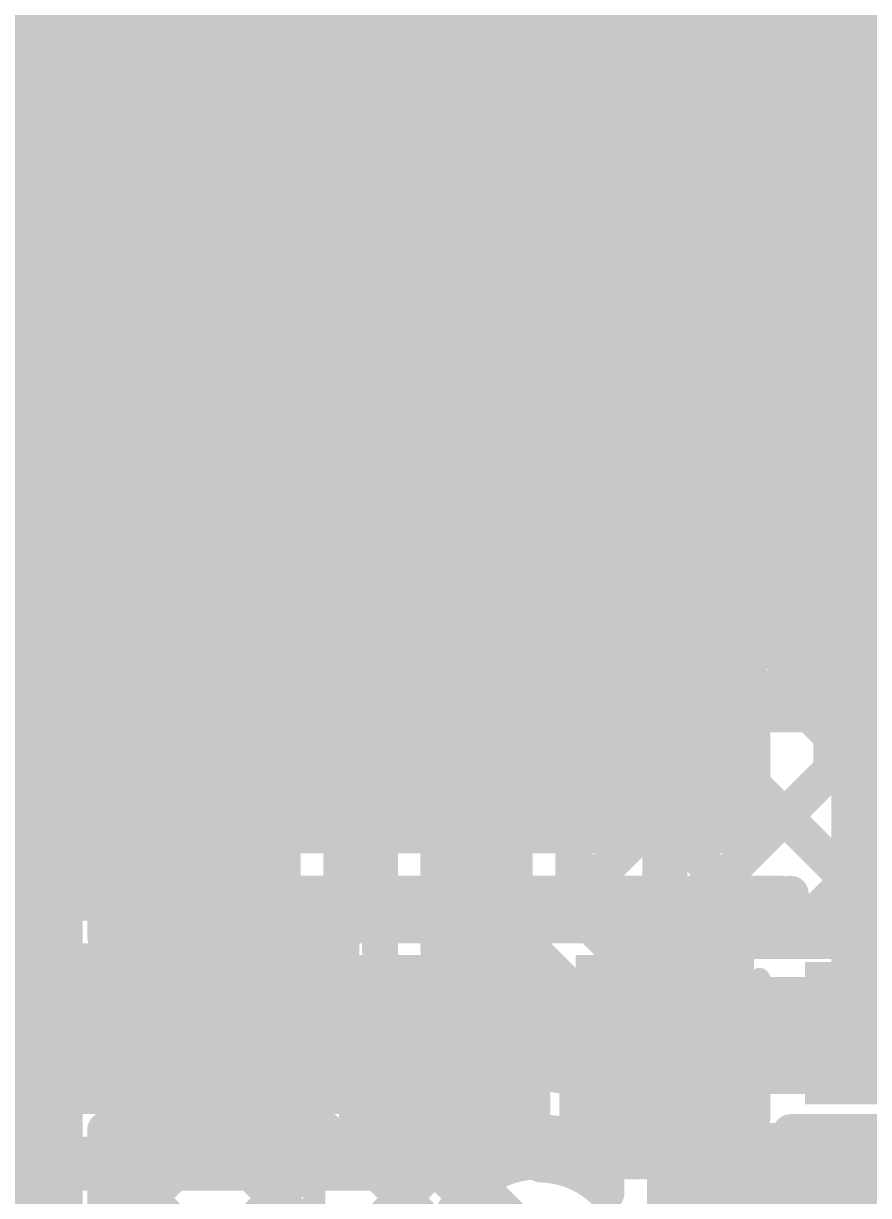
# Model space of a CAD drawing. Header units: millimetres. Extents: x -0.01 to 3.73, y -0.01 to 3.05.
# Drawn here: x 0.7533 to 0.9413, y 1.2189 to 1.4795 of the extents above; entities that cross this region are included whole.
import ezdxf

# ---------------------------------------------------------------- set-up
doc = ezdxf.new("R2010")
doc.units = ezdxf.units.MM
doc.header["$MEASUREMENT"] = 0
for name, color, linetype in [('BottomLayer', 5, 'Continuous'), ('BottomPaste', 16, 'Continuous'), ('BottomSolder', 6, 'Continuous'), ('TopLayer', 1, 'Continuous'), ('TopOverlay', 2, 'Continuous'), ('TopPaste', 8, 'Continuous'), ('TopSolder', 216, 'Continuous')]:
    doc.layers.add(name, color=color, linetype=linetype)
doc.styles.add('Arial', font='', dxfattribs={"height": 0.2})
doc.styles.get('Arial').set_extended_font_data('Arial')

# ---------------------------------------------------------------- blocks, each defined once
blk = doc.blocks.new('SOIC_8_15')
at = {"layer": 'TopLayer'}
for points in [[(-0.07579, 0.08681), (-0.07579, 0.06319), (-0.13681, 0.06319), (-0.13681, 0.08681)], [(0.13681, 0.08681), (0.13681, 0.06319), (0.07579, 0.06319), (0.07579, 0.08681)], [(-0.07579, 0.03681), (-0.07579, 0.01319), (-0.13681, 0.01319), (-0.13681, 0.03681)], [(0.13681, 0.03681), (0.13681, 0.01319), (0.07579, 0.01319), (0.07579, 0.03681)], [(-0.07579, -0.01319), (-0.07579, -0.03681), (-0.13681, -0.03681), (-0.13681, -0.01319)], [(0.13681, -0.01319), (0.13681, -0.03681), (0.07579, -0.03681), (0.07579, -0.01319)], [(-0.07579, -0.06319), (-0.07579, -0.08681), (-0.13681, -0.08681), (-0.13681, -0.06319)], [(0.13681, -0.06319), (0.13681, -0.08681), (0.07579, -0.08681), (0.07579, -0.06319)]]:
    blk.add_hatch(color=1, dxfattribs=at).paths.add_polyline_path(points)
at = {"layer": 'TopPaste'}
for points in [[(-0.07579, 0.08681), (-0.07579, 0.06319), (-0.13681, 0.06319), (-0.13681, 0.08681)], [(0.13681, 0.08681), (0.13681, 0.06319), (0.07579, 0.06319), (0.07579, 0.08681)], [(-0.07579, 0.03681), (-0.07579, 0.01319), (-0.13681, 0.01319), (-0.13681, 0.03681)], [(0.13681, 0.03681), (0.13681, 0.01319), (0.07579, 0.01319), (0.07579, 0.03681)], [(-0.07579, -0.01319), (-0.07579, -0.03681), (-0.13681, -0.03681), (-0.13681, -0.01319)], [(0.13681, -0.01319), (0.13681, -0.03681), (0.07579, -0.03681), (0.07579, -0.01319)], [(-0.07579, -0.06319), (-0.07579, -0.08681), (-0.13681, -0.08681), (-0.13681, -0.06319)], [(0.13681, -0.06319), (0.13681, -0.08681), (0.07579, -0.08681), (0.07579, -0.06319)]]:
    blk.add_hatch(color=8, dxfattribs=at).paths.add_polyline_path(points)
at = {"layer": 'TopSolder'}
for points in [[(-0.07179, 0.09081), (-0.07179, 0.05919), (-0.14081, 0.05919), (-0.14081, 0.09081)], [(0.14081, 0.09081), (0.14081, 0.05919), (0.07179, 0.05919), (0.07179, 0.09081)], [(-0.07179, 0.04081), (-0.07179, 0.00919), (-0.14081, 0.00919), (-0.14081, 0.04081)], [(0.14081, 0.04081), (0.14081, 0.00919), (0.07179, 0.00919), (0.07179, 0.04081)], [(-0.07179, -0.00919), (-0.07179, -0.04081), (-0.14081, -0.04081), (-0.14081, -0.00919)], [(0.14081, -0.00919), (0.14081, -0.04081), (0.07179, -0.04081), (0.07179, -0.00919)], [(-0.07179, -0.05919), (-0.07179, -0.09081), (-0.14081, -0.09081), (-0.14081, -0.05919)], [(0.14081, -0.05919), (0.14081, -0.09081), (0.07179, -0.09081), (0.07179, -0.05919)]]:
    blk.add_hatch(color=216, dxfattribs=at).paths.add_polyline_path(points)
at = {"layer": 'TopOverlay'}
for points, const_width in [([(-0.1056, 0.101, 1), (-0.1184, 0.101, 1)], 0.01), ([(-0.1209, 0.101, 1), (-0.1159, 0.101, 1)], 0.005), ([(-0.1081, 0.101, 1), (-0.1031, 0.101, 1)], 0.005), ([(-0.07325, 0.099, 1), (-0.07075, 0.099, 1)], 0.0025), ([(0.06475, 0.099, 1), (0.06725, 0.099, 1)], 0.0025), ([(-0.07325, -0.099, 1), (-0.07075, -0.099, 1)], 0.0025), ([(0.06475, -0.099, 1), (0.06725, -0.099, 1)], 0.0025)]:
    blk.add_lwpolyline(points, format="xyb", close=True, dxfattribs=dict(at, const_width=const_width))
at = {"layer": 'TopOverlay', "const_width": 0.005}
for points in [[(-0.072, 0.099), (0.066, 0.099)], [(-0.072, -0.099), (0.066, -0.099)]]:
    blk.add_lwpolyline(points, dxfattribs=at)
blk = doc.blocks.new('D2PAK_B_114')
at = {"layer": 'BottomLayer'}
for points in [[(-0.05433, 0.14488), (-0.14567, 0.14488), (-0.14567, 0.29488), (-0.05433, 0.29488)], [(0.14567, 0.14488), (0.05433, 0.14488), (0.05433, 0.29488), (0.14567, 0.29488)]]:
    blk.add_hatch(color=5, dxfattribs=at).paths.add_polyline_path(points)
at = {"layer": 'BottomPaste'}
for points in [[(-0.05433, 0.14488), (-0.14567, 0.14488), (-0.14567, 0.29488), (-0.05433, 0.29488)], [(0.14567, 0.14488), (0.05433, 0.14488), (0.05433, 0.29488), (0.14567, 0.29488)]]:
    blk.add_hatch(color=16, dxfattribs=at).paths.add_polyline_path(points)
at = {"layer": 'BottomSolder'}
for points in [[(-0.05033, 0.14088), (-0.14967, 0.14088), (-0.14967, 0.29888), (-0.05033, 0.29888)], [(0.14967, 0.14088), (0.05033, 0.14088), (0.05033, 0.29888), (0.14967, 0.29888)]]:
    blk.add_hatch(color=6, dxfattribs=at).paths.add_polyline_path(points)
blk = doc.blocks.new('SMA_151')
at = {"layer": 'TopLayer'}
for points in [[(-0.12795, 0.03346), (-0.02953, 0.03346), (-0.02953, -0.03346), (-0.12795, -0.03346)], [(0.02953, 0.03346), (0.12795, 0.03346), (0.12795, -0.03346), (0.02953, -0.03346)]]:
    blk.add_hatch(color=1, dxfattribs=at).paths.add_polyline_path(points)
at = {"layer": 'TopOverlay'}
for points in [[(-0.175, -0.05597), (-0.12906, -0.05597), (-0.12906, 0.05598), (-0.175, 0.05598)], [(-0.12992, 0.03638), (-0.1022, 0.03638), (-0.1022, 0.05598), (-0.12992, 0.05598)], [(-0.12992, -0.05598), (-0.1022, -0.05598), (-0.1022, -0.03638), (-0.12992, -0.03638)]]:
    blk.add_hatch(color=2, dxfattribs=at).paths.add_polyline_path(points)
at = {"layer": 'TopPaste'}
for points in [[(-0.12795, 0.03346), (-0.02953, 0.03346), (-0.02953, -0.03346), (-0.12795, -0.03346)], [(0.02953, 0.03346), (0.12795, 0.03346), (0.12795, -0.03346), (0.02953, -0.03346)]]:
    blk.add_hatch(color=8, dxfattribs=at).paths.add_polyline_path(points)
at = {"layer": 'TopSolder'}
for points in [[(-0.13195, 0.03746), (-0.02553, 0.03746), (-0.02553, -0.03746), (-0.13195, -0.03746)], [(0.02553, 0.03746), (0.13195, 0.03746), (0.13195, -0.03746), (0.02553, -0.03746)]]:
    blk.add_hatch(color=216, dxfattribs=at).paths.add_polyline_path(points)
at = {"layer": 'TopOverlay', "const_width": 0.005}
for points in [[(0.08115, 0.05345), (-0.10465, 0.05345)], [(0.08115, 0.05345), (0.08115, 0.03985)], [(0.08115, -0.03985), (0.08115, -0.05345)], [(0.08115, -0.05345), (-0.10465, -0.05345)]]:
    blk.add_lwpolyline(points, dxfattribs=at)
at = {"layer": 'TopOverlay', "const_width": 0.0025}
for points in [[(-0.1059, 0.05345, 1), (-0.1034, 0.05345, 1)], [(0.0799, 0.05345, 1), (0.0824, 0.05345, 1)], [(0.0799, 0.05345, 1), (0.0824, 0.05345, 1)], [(0.0799, 0.03985, 1), (0.0824, 0.03985, 1)], [(0.0799, -0.03985, 1), (0.0824, -0.03985, 1)], [(-0.1059, -0.05345, 1), (-0.1034, -0.05345, 1)], [(0.0799, -0.05345, 1), (0.0824, -0.05345, 1)], [(0.0799, -0.05345, 1), (0.0824, -0.05345, 1)]]:
    blk.add_lwpolyline(points, format="xyb", close=True, dxfattribs=at)
blk = doc.blocks.new('C__0603_184')
at = {"layer": 'TopLayer'}
for points in [[(-0.015, 0.0175), (-0.015, -0.0175), (-0.045, -0.0175), (-0.045, 0.0175)], [(0.045, 0.0175), (0.045, -0.0175), (0.015, -0.0175), (0.015, 0.0175)]]:
    blk.add_hatch(color=1, dxfattribs=at).paths.add_polyline_path(points)
at = {"layer": 'TopPaste'}
for points in [[(-0.015, 0.0175), (-0.015, -0.0175), (-0.045, -0.0175), (-0.045, 0.0175)], [(0.045, 0.0175), (0.045, -0.0175), (0.015, -0.0175), (0.015, 0.0175)]]:
    blk.add_hatch(color=8, dxfattribs=at).paths.add_polyline_path(points)
at = {"layer": 'TopSolder'}
for points in [[(-0.01264, 0.01986), (-0.01264, -0.01986), (-0.04736, -0.01986), (-0.04736, 0.01986)], [(0.04736, 0.01986), (0.04736, -0.01986), (0.01264, -0.01986), (0.01264, 0.01986)]]:
    blk.add_hatch(color=216, dxfattribs=at).paths.add_polyline_path(points)
at = {"layer": 'TopOverlay', "const_width": 0.005}
for points in [[(-0.049, 0.021), (-0.018, 0.021)], [(-0.049, 0.021), (-0.049, -0.021)], [(0.018, 0.021), (0.049, 0.021)], [(0.049, 0.021), (0.049, -0.021)], [(-0.049, -0.021), (-0.018, -0.021)], [(0.018, -0.021), (0.049, -0.021)]]:
    blk.add_lwpolyline(points, dxfattribs=at)
at = {"layer": 'TopOverlay', "const_width": 0.0025}
for points in [[(-0.05025, 0.021, 1), (-0.04775, 0.021, 1)], [(-0.05025, 0.021, 1), (-0.04775, 0.021, 1)], [(-0.01925, 0.021, 1), (-0.01675, 0.021, 1)], [(0.01675, 0.021, 1), (0.01925, 0.021, 1)], [(0.04775, 0.021, 1), (0.05025, 0.021, 1)], [(0.04775, 0.021, 1), (0.05025, 0.021, 1)], [(-0.05025, -0.021, 1), (-0.04775, -0.021, 1)], [(-0.05025, -0.021, 1), (-0.04775, -0.021, 1)], [(-0.01925, -0.021, 1), (-0.01675, -0.021, 1)], [(0.01675, -0.021, 1), (0.01925, -0.021, 1)], [(0.04775, -0.021, 1), (0.05025, -0.021, 1)], [(0.04775, -0.021, 1), (0.05025, -0.021, 1)]]:
    blk.add_lwpolyline(points, format="xyb", close=True, dxfattribs=at)
blk = doc.blocks.new('C__0603_185')
at = {"layer": 'TopLayer'}
for points in [[(-0.015, 0.0175), (-0.015, -0.0175), (-0.045, -0.0175), (-0.045, 0.0175)], [(0.045, 0.0175), (0.045, -0.0175), (0.015, -0.0175), (0.015, 0.0175)]]:
    blk.add_hatch(color=1, dxfattribs=at).paths.add_polyline_path(points)
at = {"layer": 'TopPaste'}
for points in [[(-0.015, 0.0175), (-0.015, -0.0175), (-0.045, -0.0175), (-0.045, 0.0175)], [(0.045, 0.0175), (0.045, -0.0175), (0.015, -0.0175), (0.015, 0.0175)]]:
    blk.add_hatch(color=8, dxfattribs=at).paths.add_polyline_path(points)
at = {"layer": 'TopSolder'}
for points in [[(-0.01264, 0.01986), (-0.01264, -0.01986), (-0.04736, -0.01986), (-0.04736, 0.01986)], [(0.04736, 0.01986), (0.04736, -0.01986), (0.01264, -0.01986), (0.01264, 0.01986)]]:
    blk.add_hatch(color=216, dxfattribs=at).paths.add_polyline_path(points)
at = {"layer": 'TopOverlay', "const_width": 0.005}
for points in [[(-0.049, 0.021), (-0.018, 0.021)], [(-0.049, 0.021), (-0.049, -0.021)], [(0.018, 0.021), (0.049, 0.021)], [(0.049, 0.021), (0.049, -0.021)], [(-0.049, -0.021), (-0.018, -0.021)], [(0.018, -0.021), (0.049, -0.021)]]:
    blk.add_lwpolyline(points, dxfattribs=at)
at = {"layer": 'TopOverlay', "const_width": 0.0025}
for points in [[(-0.05025, 0.021, 1), (-0.04775, 0.021, 1)], [(-0.05025, 0.021, 1), (-0.04775, 0.021, 1)], [(-0.01925, 0.021, 1), (-0.01675, 0.021, 1)], [(0.01675, 0.021, 1), (0.01925, 0.021, 1)], [(0.04775, 0.021, 1), (0.05025, 0.021, 1)], [(0.04775, 0.021, 1), (0.05025, 0.021, 1)], [(-0.05025, -0.021, 1), (-0.04775, -0.021, 1)], [(-0.05025, -0.021, 1), (-0.04775, -0.021, 1)], [(-0.01925, -0.021, 1), (-0.01675, -0.021, 1)], [(0.01675, -0.021, 1), (0.01925, -0.021, 1)], [(0.04775, -0.021, 1), (0.05025, -0.021, 1)], [(0.04775, -0.021, 1), (0.05025, -0.021, 1)]]:
    blk.add_lwpolyline(points, format="xyb", close=True, dxfattribs=at)
blk = doc.blocks.new('RVT1E100M0405__186')
at = {"layer": 'TopLayer'}
for points in [[(-0.12205, 0.0315), (-0.01969, 0.0315), (-0.01969, -0.0315), (-0.12205, -0.0315)], [(0.01969, 0.0315), (0.12205, 0.0315), (0.12205, -0.0315), (0.01969, -0.0315)]]:
    blk.add_hatch(color=1, dxfattribs=at).paths.add_polyline_path(points)
at = {"layer": 'TopPaste'}
for points in [[(-0.12205, 0.0315), (-0.01969, 0.0315), (-0.01969, -0.0315), (-0.12205, -0.0315)], [(0.01969, 0.0315), (0.12205, 0.0315), (0.12205, -0.0315), (0.01969, -0.0315)]]:
    blk.add_hatch(color=8, dxfattribs=at).paths.add_polyline_path(points)
at = {"layer": 'TopSolder'}
for points in [[(-0.12605, 0.0355), (-0.01569, 0.0355), (-0.01569, -0.0355), (-0.12605, -0.0355)], [(0.01569, 0.0355), (0.12605, 0.0355), (0.12605, -0.0355), (0.01569, -0.0355)]]:
    blk.add_hatch(color=216, dxfattribs=at).paths.add_polyline_path(points)
at = {"layer": 'TopOverlay', "const_width": 0.005}
for points in [[(-0.08325, 0.04075), (-0.037, 0.087)], [(0.085, 0.087), (-0.037, 0.087)], [(0.085, 0.039), (0.085, 0.087)], [(-0.108, 0.037), (-0.108, 0.065)], [(-0.094, 0.051), (-0.122, 0.051)], [(-0.08325, 0.035), (-0.08325, 0.04075)], [(-0.08325, -0.04075), (-0.08325, -0.035)], [(-0.037, -0.087), (-0.08325, -0.04075)], [(0.085, -0.087), (0.085, -0.039)], [(0.085, -0.087), (-0.037, -0.087)]]:
    blk.add_lwpolyline(points, dxfattribs=at)
at = {"layer": 'TopOverlay', "const_width": 0.0025}
for points in [[(-0.03825, 0.087, 1), (-0.03575, 0.087, 1)], [(-0.03825, 0.087, 1), (-0.03575, 0.087, 1)], [(0.08375, 0.087, 1), (0.08625, 0.087, 1)], [(0.08375, 0.087, 1), (0.08625, 0.087, 1)], [(-0.10925, 0.065, 1), (-0.10675, 0.065, 1)], [(-0.12325, 0.051, 1), (-0.12075, 0.051, 1)], [(-0.09525, 0.051, 1), (-0.09275, 0.051, 1)], [(-0.0845, 0.04075, 1), (-0.082, 0.04075, 1)], [(-0.0845, 0.04075, 1), (-0.082, 0.04075, 1)], [(-0.10925, 0.037, 1), (-0.10675, 0.037, 1)], [(0.08375, 0.039, 1), (0.08625, 0.039, 1)], [(-0.0845, 0.035, 1), (-0.082, 0.035, 1)], [(-0.0845, -0.035, 1), (-0.082, -0.035, 1)], [(-0.0845, -0.04075, 1), (-0.082, -0.04075, 1)], [(-0.0845, -0.04075, 1), (-0.082, -0.04075, 1)], [(0.08375, -0.039, 1), (0.08625, -0.039, 1)], [(-0.03825, -0.087, 1), (-0.03575, -0.087, 1)], [(-0.03825, -0.087, 1), (-0.03575, -0.087, 1)], [(0.08375, -0.087, 1), (0.08625, -0.087, 1)], [(0.08375, -0.087, 1), (0.08625, -0.087, 1)]]:
    blk.add_lwpolyline(points, format="xyb", close=True, dxfattribs=at)

msp = doc.modelspace()

# ---------------------------------------------------------------- hatches: boundary and pattern name
at = {"layer": 'BottomLayer'}
for points in [[(0.66, 1.28), (0.81501, 1.28), (0.81501, 1.617), (0.66, 1.617)], [(1.041, 0.799), (1.041, 1.23), (0.892, 1.23), (0.892, 0.799)], [(0.897, 1.173), (1.361, 1.173), (1.361, 1.22995), (0.897, 1.22995)]]:
    msp.add_hatch(color=5, dxfattribs=at).paths.add_polyline_path(points)
at = {"layer": 'TopLayer'}
for points in [[(0.713, 1.374), (0.913, 1.374), (0.913, 1.929), (0.713, 1.929)], [(0.933, 1.242), (1.002, 1.242), (1.002, 1.49), (0.933, 1.49)], [(0.797, 1.295), (0.913, 1.295), (0.913, 1.384), (0.797, 1.384)]]:
    msp.add_hatch(color=1, dxfattribs=at).paths.add_polyline_path(points)

# ---------------------------------------------------------------- linework, layer by layer
at = {"layer": 'BottomLayer'}
for points, const_width in [([(0.82401, 1.271), (0.82401, 1.626)], 0.008), ([(0.85411, 1.27388), (0.85411, 1.523)], 0.025), ([(0.899, 1.44188), (0.899, 1.52)], 0.025), ([(0.924, 1.41488), (0.924, 1.49988)], 0.01), ([(0.83261, 1.27388), (0.83261, 1.4965)], 0.008), ([(0.82401, 1.48663), (0.83261, 1.47803)], 0.008), ([(0.82401, 1.45912), (0.83261, 1.46772)], 0.008), ([(0.82401, 1.45835), (0.83261, 1.44974)], 0.008), ([(0.899, 1.44188), (0.925, 1.41588)], 0.025), ([(0.82401, 1.43084), (0.83261, 1.43944)], 0.008), ([(0.82401, 1.43006), (0.83261, 1.42146)], 0.008), ([(0.924, 1.41488), (0.925, 1.41588)], 0.025), ([(0.924, 1.41488), (0.95717, 1.38171)], 0.025), ([(0.924, 1.41488), (0.97967, 1.41488)], 0.01), ([(0.924, 1.32988), (0.924, 1.41488)], 0.01), ([(0.82401, 1.40255), (0.83261, 1.41115)], 0.008), ([(0.82401, 1.40178), (0.83261, 1.39318)], 0.008), ([(0.82401, 1.37427), (0.83261, 1.38287)], 0.008), ([(0.82401, 1.37349), (0.83261, 1.36489)], 0.008), ([(0.82401, 1.34598), (0.83261, 1.35459)], 0.008), ([(0.82401, 1.34521), (0.83261, 1.33661)], 0.008), ([(0.82401, 1.3177), (0.83261, 1.3263)], 0.008), ([(0.87562, 1.28445), (0.91705, 1.32588)], 0.008), ([(0.87562, 1.32588), (0.95071, 1.32588)], 0.008), ([(0.87562, 1.31273), (0.88876, 1.32588)], 0.008), ([(0.87562, 1.28279), (0.87562, 1.32588)], 0.008), ([(0.89495, 1.2755), (0.94533, 1.32588)], 0.008), ([(0.89991, 1.32588), (0.95029, 1.2755)], 0.008), ([(0.92819, 1.32588), (0.97857, 1.2755)], 0.008), ([(0.87562, 1.32189), (0.92201, 1.2755)], 0.008), ([(0.82401, 1.31692), (0.83261, 1.30832)], 0.008), ([(0.92324, 1.2755), (0.96217, 1.31443)], 0.008), ([(0.82401, 1.28941), (0.83261, 1.29802)], 0.008), ([(0.87562, 1.29361), (0.89372, 1.2755)], 0.008), ([(0.82401, 1.28864), (0.83261, 1.28004)], 0.008), ([(0.85411, 1.27388), (0.874, 1.254)], 0.025), ([(0.87562, 1.28279), (0.88291, 1.2755)], 0.008), ([(0.88291, 1.2755), (0.99742, 1.2755)], 0.008), ([(0.66921, 1.271), (0.82401, 1.271)], 0.008), ([(0.72852, 1.271), (0.75852, 1.241)], 0.008), ([(0.74731, 1.241), (0.77731, 1.271)], 0.008), ([(0.7568, 1.271), (0.7868, 1.241)], 0.008), ([(0.7756, 1.241), (0.8056, 1.271)], 0.008), ([(0.78508, 1.271), (0.81508, 1.241)], 0.008), ([(0.81337, 1.271), (0.84337, 1.241)], 0.008), ([(0.80388, 1.241), (0.83296, 1.27007)], 0.008), ([(0.874, 1.254), (1.057, 1.254)], 0.025), ([(0.83891, 1.25868), (0.8588, 1.2388)], 0.008), ([(0.83217, 1.241), (0.84438, 1.25321)], 0.008), ([(0.69921, 1.241), (0.847, 1.241)], 0.008), ([(0.85761, 1.2366), (0.86841, 1.22581)], 0.008), ([(0.87295, 1.22521), (0.88024, 1.2325)], 0.008), ([(0.874, 1.2325), (0.883, 1.2325)], 0.008), ([(0.88015, 1.2325), (0.883, 1.22965)], 0.008), ([(0.883, 1.21943), (0.883, 1.2325)], 0.008), ([(0.693, 1.226), (0.847, 1.226)], 0.012), ([(0.847, 1.226), (0.868, 1.205)], 0.012)]:
    msp.add_lwpolyline(points, dxfattribs=dict(at, const_width=const_width))
for points, const_width in [([(0.83061, 1.47803, 1), (0.83461, 1.47803, 1)], 0.004), ([(0.83061, 1.46772, 1), (0.83461, 1.46772, 1)], 0.004), ([(0.82201, 1.45912, 1), (0.82601, 1.45912, 1)], 0.004), ([(0.82201, 1.45835, 1), (0.82601, 1.45835, 1)], 0.004), ([(0.89275, 1.44188, 1), (0.90525, 1.44188, 1)], 0.0125), ([(0.89275, 1.44188, 1), (0.90525, 1.44188, 1)], 0.0125), ([(0.83061, 1.44974, 1), (0.83461, 1.44974, 1)], 0.004), ([(0.83061, 1.43944, 1), (0.83461, 1.43944, 1)], 0.004), ([(0.82201, 1.43084, 1), (0.82601, 1.43084, 1)], 0.004), ([(0.82201, 1.43006, 1), (0.82601, 1.43006, 1)], 0.004), ([(0.91875, 1.41588, 1), (0.93125, 1.41588, 1)], 0.0125), ([(0.91875, 1.41588, 1), (0.93125, 1.41588, 1)], 0.0125), ([(0.91775, 1.41488, 1), (0.93025, 1.41488, 1)], 0.0125), ([(0.91775, 1.41488, 1), (0.93025, 1.41488, 1)], 0.0125), ([(0.83061, 1.42146, 1), (0.83461, 1.42146, 1)], 0.004), ([(0.9215, 1.41488, 1), (0.9265, 1.41488, 1)], 0.005), ([(0.9215, 1.41488, 1), (0.9265, 1.41488, 1)], 0.005), ([(0.9215, 1.41488, 1), (0.9265, 1.41488, 1)], 0.005), ([(0.83061, 1.41115, 1), (0.83461, 1.41115, 1)], 0.004), ([(0.82201, 1.40255, 1), (0.82601, 1.40255, 1)], 0.004), ([(0.82201, 1.40178, 1), (0.82601, 1.40178, 1)], 0.004), ([(0.83061, 1.39318, 1), (0.83461, 1.39318, 1)], 0.004), ([(0.83061, 1.38287, 1), (0.83461, 1.38287, 1)], 0.004), ([(0.82201, 1.37427, 1), (0.82601, 1.37427, 1)], 0.004), ([(0.82201, 1.37349, 1), (0.82601, 1.37349, 1)], 0.004), ([(0.83061, 1.36489, 1), (0.83461, 1.36489, 1)], 0.004), ([(0.83061, 1.35459, 1), (0.83461, 1.35459, 1)], 0.004), ([(0.82201, 1.34598, 1), (0.82601, 1.34598, 1)], 0.004), ([(0.82201, 1.34521, 1), (0.82601, 1.34521, 1)], 0.004), ([(0.83061, 1.33661, 1), (0.83461, 1.33661, 1)], 0.004), ([(0.9215, 1.32988, 1), (0.9265, 1.32988, 1)], 0.005), ([(0.83061, 1.3263, 1), (0.83461, 1.3263, 1)], 0.004), ([(0.87362, 1.32588, 1), (0.87762, 1.32588, 1)], 0.004), ([(0.87362, 1.32588, 1), (0.87762, 1.32588, 1)], 0.004), ([(0.88676, 1.32588, 1), (0.89076, 1.32588, 1)], 0.004), ([(0.89791, 1.32588, 1), (0.90191, 1.32588, 1)], 0.004), ([(0.91505, 1.32588, 1), (0.91905, 1.32588, 1)], 0.004), ([(0.92619, 1.32588, 1), (0.93019, 1.32588, 1)], 0.004), ([(0.87362, 1.32189, 1), (0.87762, 1.32189, 1)], 0.004), ([(0.82201, 1.3177, 1), (0.82601, 1.3177, 1)], 0.004), ([(0.82201, 1.31692, 1), (0.82601, 1.31692, 1)], 0.004), ([(0.87362, 1.31273, 1), (0.87762, 1.31273, 1)], 0.004), ([(0.83061, 1.30832, 1), (0.83461, 1.30832, 1)], 0.004), ([(0.83061, 1.29802, 1), (0.83461, 1.29802, 1)], 0.004), ([(0.87362, 1.29361, 1), (0.87762, 1.29361, 1)], 0.004), ([(0.82201, 1.28941, 1), (0.82601, 1.28941, 1)], 0.004), ([(0.82201, 1.28864, 1), (0.82601, 1.28864, 1)], 0.004), ([(0.87362, 1.28445, 1), (0.87762, 1.28445, 1)], 0.004), ([(0.84786, 1.27388, 1), (0.86037, 1.27388, 1)], 0.0125), ([(0.84786, 1.27388, 1), (0.86037, 1.27388, 1)], 0.0125), ([(0.87362, 1.28279, 1), (0.87762, 1.28279, 1)], 0.004), ([(0.87362, 1.28279, 1), (0.87762, 1.28279, 1)], 0.004), ([(0.83061, 1.28004, 1), (0.83461, 1.28004, 1)], 0.004), ([(0.83061, 1.27388, 1), (0.83461, 1.27388, 1)], 0.004), ([(0.83061, 1.27388, 1), (0.83461, 1.27388, 1)], 0.004), ([(0.83061, 1.27388, 1), (0.83461, 1.27388, 1)], 0.004), ([(0.88091, 1.2755, 1), (0.88491, 1.2755, 1)], 0.004), ([(0.88091, 1.2755, 1), (0.88491, 1.2755, 1)], 0.004), ([(0.89172, 1.2755, 1), (0.89572, 1.2755, 1)], 0.004), ([(0.89295, 1.2755, 1), (0.89695, 1.2755, 1)], 0.004), ([(0.92001, 1.2755, 1), (0.92401, 1.2755, 1)], 0.004), ([(0.92124, 1.2755, 1), (0.92524, 1.2755, 1)], 0.004), ([(0.7548, 1.271, 1), (0.7588, 1.271, 1)], 0.004), ([(0.77531, 1.271, 1), (0.77931, 1.271, 1)], 0.004), ([(0.78308, 1.271, 1), (0.78708, 1.271, 1)], 0.004), ([(0.8036, 1.271, 1), (0.8076, 1.271, 1)], 0.004), ([(0.81137, 1.271, 1), (0.81537, 1.271, 1)], 0.004), ([(0.82201, 1.271, 1), (0.82601, 1.271, 1)], 0.004), ([(0.82201, 1.271, 1), (0.82601, 1.271, 1)], 0.004), ([(0.83096, 1.27007, 1), (0.83496, 1.27007, 1)], 0.004), ([(0.86775, 1.254, 1), (0.88025, 1.254, 1)], 0.0125), ([(0.86775, 1.254, 1), (0.88025, 1.254, 1)], 0.0125), ([(0.83691, 1.25868, 1), (0.84091, 1.25868, 1)], 0.004), ([(0.83691, 1.25868, 1), (0.84091, 1.25868, 1)], 0.004), ([(0.83691, 1.25868, 1), (0.84091, 1.25868, 1)], 0.004), ([(0.84238, 1.25321, 1), (0.84638, 1.25321, 1)], 0.004), ([(0.75652, 1.241, 1), (0.76052, 1.241, 1)], 0.004), ([(0.7736, 1.241, 1), (0.7776, 1.241, 1)], 0.004), ([(0.7848, 1.241, 1), (0.7888, 1.241, 1)], 0.004), ([(0.80188, 1.241, 1), (0.80588, 1.241, 1)], 0.004), ([(0.81308, 1.241, 1), (0.81708, 1.241, 1)], 0.004), ([(0.83017, 1.241, 1), (0.83417, 1.241, 1)], 0.004), ([(0.84137, 1.241, 1), (0.84537, 1.241, 1)], 0.004), ([(0.845, 1.241, 1), (0.849, 1.241, 1)], 0.004), ([(0.845, 1.241, 1), (0.849, 1.241, 1)], 0.004), ([(0.845, 1.241, 1), (0.849, 1.241, 1)], 0.004), ([(0.8556, 1.23661, 1), (0.8596, 1.23661, 1)], 0.004), ([(0.85561, 1.23661, 1), (0.85961, 1.23661, 1)], 0.004), ([(0.85561, 1.2366, 1), (0.85961, 1.2366, 1)], 0.004), ([(0.8568, 1.2388, 1), (0.8608, 1.2388, 1)], 0.004), ([(0.8568, 1.2388, 1), (0.8608, 1.2388, 1)], 0.004), ([(0.8568, 1.2388, 1), (0.8608, 1.2388, 1)], 0.004), ([(0.872, 1.2325, 1), (0.876, 1.2325, 1)], 0.004), ([(0.872, 1.2325, 1), (0.876, 1.2325, 1)], 0.004), ([(0.872, 1.2325, 1), (0.876, 1.2325, 1)], 0.004), ([(0.87815, 1.2325, 1), (0.88215, 1.2325, 1)], 0.004), ([(0.87824, 1.2325, 1), (0.88224, 1.2325, 1)], 0.004), ([(0.881, 1.2325, 1), (0.885, 1.2325, 1)], 0.004), ([(0.881, 1.2325, 1), (0.885, 1.2325, 1)], 0.004), ([(0.881, 1.22965, 1), (0.885, 1.22965, 1)], 0.004), ([(0.844, 1.226, 1), (0.85, 1.226, 1)], 0.006), ([(0.844, 1.226, 1), (0.85, 1.226, 1)], 0.006), ([(0.86641, 1.22581, 1), (0.87041, 1.22581, 1)], 0.004), ([(0.86641, 1.22581, 1), (0.87041, 1.22581, 1)], 0.004), ([(0.87095, 1.22521, 1), (0.87495, 1.22521, 1)], 0.004), ([(0.881, 1.21943, 1), (0.885, 1.21943, 1)], 0.004), ([(0.881, 1.21943, 1), (0.885, 1.21943, 1)], 0.004)]:
    msp.add_lwpolyline(points, format="xyb", close=True, dxfattribs=dict(at, const_width=const_width))
at = {"layer": 'BottomLayer', "const_width": 0.008}
for points in [[(0.83891, 1.25868, -0.198912), (0.83261, 1.27388)], [(0.83891, 1.25868, -0.198912), (0.83261, 1.27388)], [(0.847, 1.241, -0.198764), (0.8576, 1.23661)], [(0.847, 1.241, -0.198912), (0.85761, 1.23661)], [(0.874, 1.2325, -0.198912), (0.8588, 1.2388)], [(0.874, 1.2325, -0.198912), (0.8588, 1.2388)], [(0.86841, 1.22581, -0.198912), (0.883, 1.21943)]]:
    msp.add_lwpolyline(points, format="xyb", dxfattribs=at)
at = {"layer": 'TopLayer'}
for points, const_width in [([(0.847, 1.315), (0.847, 1.617)], 0.025), ([(0.922, 1.393), (0.922, 1.51358)], 0.008), ([(0.924, 1.344), (0.924, 1.499)], 0.008), ([(0.922, 1.365), (0.922, 1.393)], 0.008), ([(0.922, 1.365), (0.922, 1.393)], 0.008), ([(0.704, 1.365), (0.788, 1.365)], 0.008), ([(0.70822, 1.31505), (0.75818, 1.365)], 0.008), ([(0.71937, 1.365), (0.76932, 1.31505)], 0.008), ([(0.73651, 1.31505), (0.78646, 1.365)], 0.008), ([(0.74765, 1.365), (0.788, 1.32465)], 0.008), ([(0.77594, 1.365), (0.788, 1.35294)], 0.008), ([(0.788, 1.286), (0.788, 1.365)], 0.008), ([(0.922, 1.344), (0.922, 1.365)], 0.008), ([(0.76479, 1.31505), (0.788, 1.33825)], 0.008), ([(0.847, 1.315), (0.896, 1.315)], 0.025), ([(0.6905, 1.31505), (0.7715, 1.31505)], 0.008), ([(0.76932, 1.31505), (0.7715, 1.31287)], 0.008), ([(0.7715, 1.2765), (0.7715, 1.31505)], 0.008), ([(0.847, 1.29), (0.847, 1.315)], 0.01), ([(0.896, 1.29), (0.896, 1.315)], 0.01), ([(0.7715, 1.31287), (0.788, 1.29637)], 0.008), ([(0.7715, 1.29347), (0.788, 1.30997)], 0.008), ([(0.7715, 1.28459), (0.77958, 1.2765)], 0.008), ([(0.78281, 1.2765), (0.79231, 1.286)], 0.008), ([(0.788, 1.286), (0.8155, 1.286)], 0.008), ([(0.79837, 1.286), (0.80787, 1.2765)], 0.008), ([(0.8111, 1.2765), (0.8206, 1.286)], 0.008), ([(0.8155, 1.286), (0.8645, 1.286)], 0.008), ([(0.8155, 1.286), (0.8645, 1.286)], 0.008), ([(0.82665, 1.286), (0.83365, 1.279)], 0.008), ([(0.84188, 1.279), (0.84888, 1.286)], 0.008), ([(0.85494, 1.286), (0.86194, 1.279)], 0.008), ([(0.8645, 1.286), (0.8785, 1.286)], 0.008), ([(0.8645, 1.286), (0.8785, 1.286)], 0.008), ([(0.8645, 1.286), (0.8785, 1.286)], 0.008), ([(0.87017, 1.279), (0.87717, 1.286)], 0.008), ([(0.8785, 1.286), (0.922, 1.286)], 0.008), ([(0.8785, 1.286), (0.922, 1.286)], 0.008), ([(0.88322, 1.286), (0.89022, 1.279)], 0.008), ([(0.89845, 1.279), (0.90545, 1.286)], 0.008), ([(0.91151, 1.286), (0.91851, 1.279)], 0.008), ([(0.924, 1.2765), (0.924, 1.286)], 0.008), ([(0.8205, 1.279), (0.8695, 1.279)], 0.008), ([(0.8695, 1.279), (0.8735, 1.279)], 0.008), ([(0.8695, 1.279), (0.8735, 1.279)], 0.008), ([(0.8735, 1.279), (0.9225, 1.279)], 0.008), ([(0.7715, 1.2765), (0.8205, 1.2765)], 0.008), ([(0.73113, 1.255), (0.847, 1.255)], 0.025), ([(0.847, 1.255), (0.896, 1.255)], 0.025), ([(0.896, 1.255), (0.9617, 1.255)], 0.025), ([(0.7715, 1.2335), (0.8205, 1.2335)], 0.008), ([(0.7715, 1.20861), (0.79638, 1.2335)], 0.008), ([(0.7715, 1.19468), (0.7715, 1.2335)], 0.008), ([(0.7943, 1.2335), (0.81561, 1.21219)], 0.008), ([(0.924, 1.233), (0.9995, 1.233)], 0.008), ([(0.9308, 1.2265), (0.9373, 1.233)], 0.008), ([(0.93622, 1.233), (0.94272, 1.2265)], 0.008), ([(0.76948, 1.17831), (0.82217, 1.231)], 0.008), ([(0.8205, 1.231), (0.8695, 1.231)], 0.008), ([(0.82508, 1.231), (0.84691, 1.20918)], 0.008), ([(0.83129, 1.21184), (0.85045, 1.231)], 0.008), ([(0.85337, 1.231), (0.85958, 1.22478)], 0.008), ([(0.8695, 1.231), (0.8735, 1.231)], 0.008), ([(0.8695, 1.231), (0.8735, 1.231)], 0.008), ([(0.8735, 1.231), (0.9225, 1.231)], 0.008), ([(0.87424, 1.2265), (0.87874, 1.231)], 0.008), ([(0.88165, 1.231), (0.88615, 1.2265)], 0.008), ([(0.90252, 1.2265), (0.90702, 1.231)], 0.008), ([(0.90994, 1.231), (0.91444, 1.2265)], 0.008), ([(0.7715, 1.22802), (0.80217, 1.19734)], 0.008), ([(0.868, 1.2265), (0.9617, 1.2265)], 0.008)]:
    msp.add_lwpolyline(points, dxfattribs=dict(at, const_width=const_width))
for points, const_width in [([(0.92, 1.393, 1), (0.924, 1.393, 1)], 0.004), ([(0.92, 1.393, 1), (0.924, 1.393, 1)], 0.004), ([(0.92, 1.393, 1), (0.924, 1.393, 1)], 0.004), ([(0.75618, 1.365, 1), (0.76018, 1.365, 1)], 0.004), ([(0.77394, 1.365, 1), (0.77794, 1.365, 1)], 0.004), ([(0.78446, 1.365, 1), (0.78846, 1.365, 1)], 0.004), ([(0.786, 1.365, 1), (0.79, 1.365, 1)], 0.004), ([(0.786, 1.365, 1), (0.79, 1.365, 1)], 0.004), ([(0.92, 1.365, 1), (0.924, 1.365, 1)], 0.004), ([(0.92, 1.365, 1), (0.924, 1.365, 1)], 0.004), ([(0.92, 1.365, 1), (0.924, 1.365, 1)], 0.004), ([(0.786, 1.35294, 1), (0.79, 1.35294, 1)], 0.004), ([(0.92, 1.344, 1), (0.924, 1.344, 1)], 0.004), ([(0.922, 1.344, 1), (0.926, 1.344, 1)], 0.004), ([(0.786, 1.33825, 1), (0.79, 1.33825, 1)], 0.004), ([(0.786, 1.32465, 1), (0.79, 1.32465, 1)], 0.004), ([(0.84075, 1.315, 1), (0.85325, 1.315, 1)], 0.0125), ([(0.84075, 1.315, 1), (0.85325, 1.315, 1)], 0.0125), ([(0.88975, 1.315, 1), (0.90225, 1.315, 1)], 0.0125), ([(0.76279, 1.31505, 1), (0.76679, 1.31505, 1)], 0.004), ([(0.76732, 1.31505, 1), (0.77132, 1.31505, 1)], 0.004), ([(0.76732, 1.31505, 1), (0.77132, 1.31505, 1)], 0.004), ([(0.7695, 1.31505, 1), (0.7735, 1.31505, 1)], 0.004), ([(0.7695, 1.31505, 1), (0.7735, 1.31505, 1)], 0.004), ([(0.8445, 1.315, 1), (0.8495, 1.315, 1)], 0.005), ([(0.8935, 1.315, 1), (0.8985, 1.315, 1)], 0.005), ([(0.7695, 1.31287, 1), (0.7735, 1.31287, 1)], 0.004), ([(0.7695, 1.31287, 1), (0.7735, 1.31287, 1)], 0.004), ([(0.786, 1.30997, 1), (0.79, 1.30997, 1)], 0.004), ([(0.786, 1.29637, 1), (0.79, 1.29637, 1)], 0.004), ([(0.7695, 1.29347, 1), (0.7735, 1.29347, 1)], 0.004), ([(0.8445, 1.29, 1), (0.8495, 1.29, 1)], 0.005), ([(0.8935, 1.29, 1), (0.8985, 1.29, 1)], 0.005), ([(0.7695, 1.28459, 1), (0.7735, 1.28459, 1)], 0.004), ([(0.786, 1.286, 1), (0.79, 1.286, 1)], 0.004), ([(0.786, 1.286, 1), (0.79, 1.286, 1)], 0.004), ([(0.79031, 1.286, 1), (0.79431, 1.286, 1)], 0.004), ([(0.79637, 1.286, 1), (0.80037, 1.286, 1)], 0.004), ([(0.8135, 1.286, 1), (0.8175, 1.286, 1)], 0.004), ([(0.8135, 1.286, 1), (0.8175, 1.286, 1)], 0.004), ([(0.8135, 1.286, 1), (0.8175, 1.286, 1)], 0.004), ([(0.8186, 1.286, 1), (0.8226, 1.286, 1)], 0.004), ([(0.82465, 1.286, 1), (0.82865, 1.286, 1)], 0.004), ([(0.84688, 1.286, 1), (0.85088, 1.286, 1)], 0.004), ([(0.85294, 1.286, 1), (0.85694, 1.286, 1)], 0.004), ([(0.8625, 1.286, 1), (0.8665, 1.286, 1)], 0.004), ([(0.8625, 1.286, 1), (0.8665, 1.286, 1)], 0.004), ([(0.8625, 1.286, 1), (0.8665, 1.286, 1)], 0.004), ([(0.8625, 1.286, 1), (0.8665, 1.286, 1)], 0.004), ([(0.8625, 1.286, 1), (0.8665, 1.286, 1)], 0.004), ([(0.87517, 1.286, 1), (0.87917, 1.286, 1)], 0.004), ([(0.8765, 1.286, 1), (0.8805, 1.286, 1)], 0.004), ([(0.8765, 1.286, 1), (0.8805, 1.286, 1)], 0.004), ([(0.8765, 1.286, 1), (0.8805, 1.286, 1)], 0.004), ([(0.8765, 1.286, 1), (0.8805, 1.286, 1)], 0.004), ([(0.8765, 1.286, 1), (0.8805, 1.286, 1)], 0.004), ([(0.88122, 1.286, 1), (0.88522, 1.286, 1)], 0.004), ([(0.90345, 1.286, 1), (0.90745, 1.286, 1)], 0.004), ([(0.90951, 1.286, 1), (0.91351, 1.286, 1)], 0.004), ([(0.92, 1.286, 1), (0.924, 1.286, 1)], 0.004), ([(0.92, 1.286, 1), (0.924, 1.286, 1)], 0.004), ([(0.922, 1.286, 1), (0.926, 1.286, 1)], 0.004), ([(0.8185, 1.279, 1), (0.8225, 1.279, 1)], 0.004), ([(0.83165, 1.279, 1), (0.83565, 1.279, 1)], 0.004), ([(0.83988, 1.279, 1), (0.84388, 1.279, 1)], 0.004), ([(0.85994, 1.279, 1), (0.86394, 1.279, 1)], 0.004), ([(0.8675, 1.279, 1), (0.8715, 1.279, 1)], 0.004), ([(0.8675, 1.279, 1), (0.8715, 1.279, 1)], 0.004), ([(0.8675, 1.279, 1), (0.8715, 1.279, 1)], 0.004), ([(0.86817, 1.279, 1), (0.87217, 1.279, 1)], 0.004), ([(0.8715, 1.279, 1), (0.8755, 1.279, 1)], 0.004), ([(0.8715, 1.279, 1), (0.8755, 1.279, 1)], 0.004), ([(0.8715, 1.279, 1), (0.8755, 1.279, 1)], 0.004), ([(0.88822, 1.279, 1), (0.89222, 1.279, 1)], 0.004), ([(0.89645, 1.279, 1), (0.90045, 1.279, 1)], 0.004), ([(0.91651, 1.279, 1), (0.92051, 1.279, 1)], 0.004), ([(0.9205, 1.279, 1), (0.9245, 1.279, 1)], 0.004), ([(0.7695, 1.2765, 1), (0.7735, 1.2765, 1)], 0.004), ([(0.7695, 1.2765, 1), (0.7735, 1.2765, 1)], 0.004), ([(0.77758, 1.2765, 1), (0.78158, 1.2765, 1)], 0.004), ([(0.78081, 1.2765, 1), (0.78481, 1.2765, 1)], 0.004), ([(0.80587, 1.2765, 1), (0.80987, 1.2765, 1)], 0.004), ([(0.8091, 1.2765, 1), (0.8131, 1.2765, 1)], 0.004), ([(0.8185, 1.2765, 1), (0.8225, 1.2765, 1)], 0.004), ([(0.922, 1.2765, 1), (0.926, 1.2765, 1)], 0.004), ([(0.84075, 1.255, 1), (0.85325, 1.255, 1)], 0.0125), ([(0.84075, 1.255, 1), (0.85325, 1.255, 1)], 0.0125), ([(0.88975, 1.255, 1), (0.90225, 1.255, 1)], 0.0125), ([(0.88975, 1.255, 1), (0.90225, 1.255, 1)], 0.0125), ([(0.7695, 1.2335, 1), (0.7735, 1.2335, 1)], 0.004), ([(0.7695, 1.2335, 1), (0.7735, 1.2335, 1)], 0.004), ([(0.7923, 1.2335, 1), (0.7963, 1.2335, 1)], 0.004), ([(0.79438, 1.2335, 1), (0.79838, 1.2335, 1)], 0.004), ([(0.8185, 1.2335, 1), (0.8225, 1.2335, 1)], 0.004), ([(0.922, 1.233, 1), (0.926, 1.233, 1)], 0.004), ([(0.93422, 1.233, 1), (0.93822, 1.233, 1)], 0.004), ([(0.9353, 1.233, 1), (0.9393, 1.233, 1)], 0.004), ([(0.8185, 1.231, 1), (0.8225, 1.231, 1)], 0.004), ([(0.82017, 1.231, 1), (0.82417, 1.231, 1)], 0.004), ([(0.82308, 1.231, 1), (0.82708, 1.231, 1)], 0.004), ([(0.84845, 1.231, 1), (0.85245, 1.231, 1)], 0.004), ([(0.85137, 1.231, 1), (0.85537, 1.231, 1)], 0.004), ([(0.8675, 1.231, 1), (0.8715, 1.231, 1)], 0.004), ([(0.8675, 1.231, 1), (0.8715, 1.231, 1)], 0.004), ([(0.8675, 1.231, 1), (0.8715, 1.231, 1)], 0.004), ([(0.8715, 1.231, 1), (0.8755, 1.231, 1)], 0.004), ([(0.8715, 1.231, 1), (0.8755, 1.231, 1)], 0.004), ([(0.8715, 1.231, 1), (0.8755, 1.231, 1)], 0.004), ([(0.87674, 1.231, 1), (0.88074, 1.231, 1)], 0.004), ([(0.87965, 1.231, 1), (0.88365, 1.231, 1)], 0.004), ([(0.90502, 1.231, 1), (0.90902, 1.231, 1)], 0.004), ([(0.90794, 1.231, 1), (0.91194, 1.231, 1)], 0.004), ([(0.9205, 1.231, 1), (0.9245, 1.231, 1)], 0.004), ([(0.7695, 1.22802, 1), (0.7735, 1.22802, 1)], 0.004), ([(0.866, 1.2265, 1), (0.87, 1.2265, 1)], 0.004), ([(0.866, 1.2265, 1), (0.87, 1.2265, 1)], 0.004), ([(0.87224, 1.2265, 1), (0.87624, 1.2265, 1)], 0.004), ([(0.88415, 1.2265, 1), (0.88815, 1.2265, 1)], 0.004), ([(0.90052, 1.2265, 1), (0.90452, 1.2265, 1)], 0.004), ([(0.91244, 1.2265, 1), (0.91644, 1.2265, 1)], 0.004), ([(0.9288, 1.2265, 1), (0.9328, 1.2265, 1)], 0.004), ([(0.94072, 1.2265, 1), (0.94472, 1.2265, 1)], 0.004), ([(0.85758, 1.22478, 1), (0.86158, 1.22478, 1)], 0.004)]:
    msp.add_lwpolyline(points, format="xyb", close=True, dxfattribs=dict(at, const_width=const_width))
at = {"layer": 'TopLayer', "const_width": 0.008}
msp.add_lwpolyline([(0.84782, 1.19759, -0.521499), (0.868, 1.2265)], format="xyb", dxfattribs=at)

# ---------------------------------------------------------------- block references
for name, p in [('D2PAK_B_114', (0.824, 1.195)), ('SOIC_8_15', (1.068, 1.18))]:
    msp.add_blockref(name, p)
for name, p, rotation in [('SMA_151', (1.061, 1.35), 180), ('C__0603_184', (0.847, 1.285), 90), ('C__0603_185', (0.896, 1.285), 90), ('RVT1E100M0405__186', (0.731, 1.184), 270)]:
    msp.add_blockref(name, p, dxfattribs=dict(rotation=rotation))

# ---------------------------------------------------------------- texts
at = {"layer": 'TopOverlay', "style": 'Arial'}
msp.add_text('C17', height=0.05, rotation=90, dxfattribs=at).set_placement((0.92199, 1.34352))
at = {"layer": 'TopOverlay', "style": 'Arial', "text_generation_flag": 2}
msp.add_text('*', height=0.075, rotation=180, dxfattribs=at).set_placement((0.834, 1.38891))

doc.saveas('drawing.dxf')
